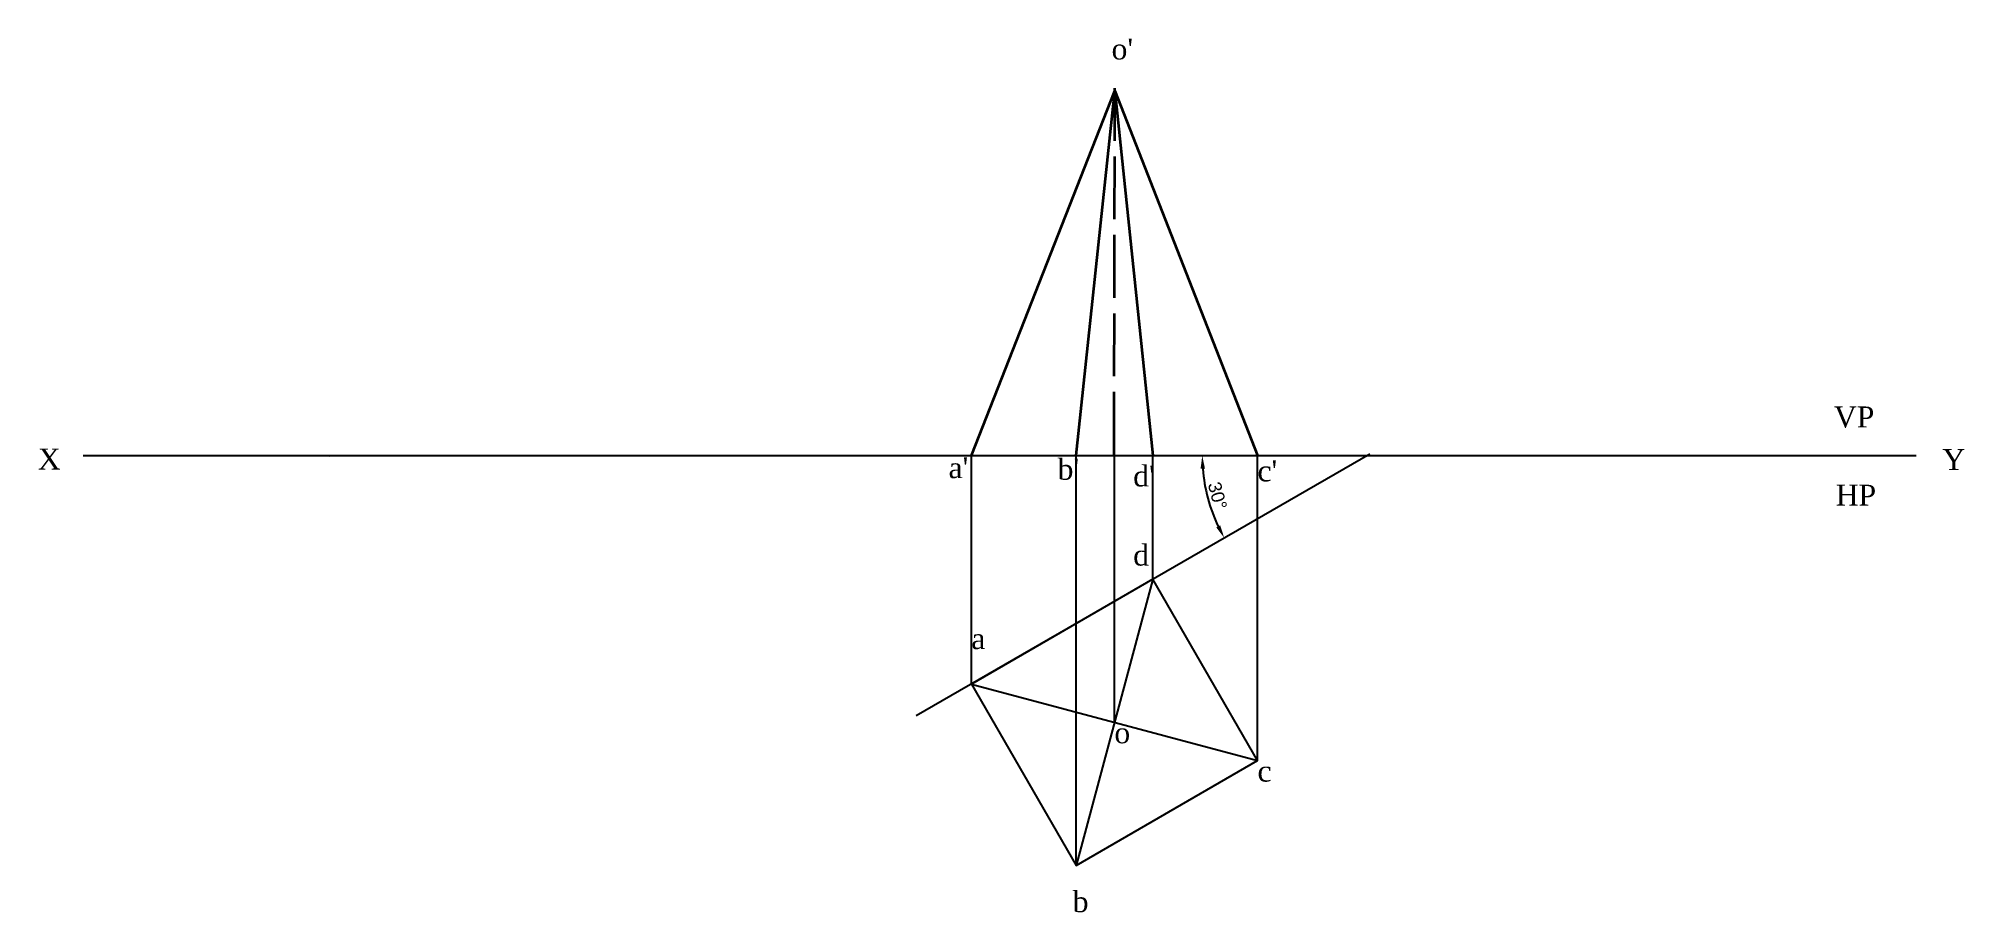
# Model space of a CAD drawing. Header units: millimetres. Extents: x 40 to 408, y 112 to 279.
import ezdxf

# ---------------------------------------------------------------- set-up
doc = ezdxf.new("R2010")
doc.units = ezdxf.units.MM
doc.linetypes.add('ACAD_ISO02W100', pattern=[15, 12, -3])
doc.styles.get("Standard").update_dxf_attribs({"font": 'arial.ttf'})
doc.dimstyles.new('ISO-25', dxfattribs={"dimtxt": 2.5, "dimasz": 2.5, "dimexe": 1.25, "dimexo": 0.625, "dimtad": 1, "dimtxsty": 'Standard', "dimcen": 2.5, "dimadec": 0, "dimazin": 0, "dimtfac": 1, "dimtmove": 0, "dimatfit": 3, "dimfxl": 1, "dimarcsym": 0})

# ---------------------------------------------------------------- blocks, each defined once
blk = doc.blocks.new('*D20')
at = {"color": 0, "lineweight": -2, "transparency": 16777216}
blk.add_arc((293.58, 199.16), 31.45, 184.5553, 205.4447, dxfattribs=at)
at = {"color": 0, "transparency": 16777216}
for points in [[(261.81, 196.65), (262.65, 196.68), (262.13, 199.16)], [(265.55, 185.84), (264.81, 185.45), (266.34, 183.44)]]:
    blk.add_solid(points, dxfattribs=at)
at = {"layer": 'Defpoints', "color": 0, "transparency": 16777216}
for p in [(48.44, 199.16), (294.11, 199.47), (398.44, 199.16), (262.61, 193.7), (207.51, 149.47)]:
    blk.add_point(p, dxfattribs=at)
at = {"color": 0, "transparency": 16777216, "insert": (265.04, 191.51), "char_height": 2.5, "attachment_point": 5, "rotation": 285}
blk.add_mtext('30°', dxfattribs=at)

msp = doc.modelspace()

# ---------------------------------------------------------------- linework, layer by layer
at = {"color": 219, "lineweight": 35, "true_color": 0x642165}
for p, q in [((218.033, 199.162), (245.43, 268.835)), ((238.033, 199.162), (245.43, 268.835)), ((245.43, 268.835), (272.674, 199.162)), ((245.43, 268.835), (252.674, 199.162))]:
    msp.add_line(p, q, dxfattribs=at)
at = {"color": 219, "linetype": 'ACAD_ISO02W100', "lineweight": 35, "true_color": 0x642165}
msp.add_line((245.314, 199.319), (245.43, 269.319), dxfattribs=at)
for p, q in [((48.443, 199.162), (398.443, 199.162)), ((95.422, 199.129), (135.422, 199.162)), ((294.113, 199.469), (207.511, 149.469)), ((218.033, 155.544), (218.033, 199.162)), ((218.033, 199.162), (272.645, 199.162)), ((238.033, 120.903), (238.033, 199.341)), ((245.354, 148.223), (245.354, 199.102)), ((252.674, 175.544), (252.674, 199.235)), ((272.674, 140.903), (272.674, 198.968)), ((252.674, 175.544), (238.033, 120.903)), ((218.033, 155.544), (272.674, 140.903))]:
    msp.add_line(p, q)
msp.add_lwpolyline([(218.033, 155.544), (238.033, 120.903), (272.674, 140.903), (252.674, 175.544)], close=True)

# ---------------------------------------------------------------- texts
at = {"char_height": 4, "attachment_point": 1}
for s, insert in [("{\\fTimes New Roman|b0|i0|c0|p18;o'}", (244.814, 278.833)), ('{\\fTimes New Roman|b0|i0|c0|p18;VP}', (382.76, 208.559)), ('{\\fTimes New Roman|b0|i0|c0|p18;X}', (39.766, 200.507)), ("{\\fTimes New Roman|b0|i0|c0|p18;a'}", (213.684, 198.86)), ("{\\fTimes New Roman|b0|i0|c0|p18;b'}", (234.511, 198.558)), ('{\\fTimes New Roman|b0|i0|c0|p18;Y}', (403.478, 200.414)), ("{\\fTimes New Roman|b0|i0|c0|p18;d'}", (248.941, 197.271)), ("{\\fTimes New Roman|b0|i0|c0|p18;c'}", (272.674, 198.243)), ('{\\fTimes New Roman|b0|i0|c0|p18;HP}', (383.1, 193.626)), ('{\\fTimes New Roman|b0|i0|c0|p18;d}', (248.941, 182.16)), ('{\\fTimes New Roman|b0|i0|c0|p18;a}', (218.033, 166.209)), ('{\\fTimes New Roman|b0|i0|c0|p18;o}', (245.354, 148.223)), ('{\\fTimes New Roman|b0|i0|c0|p18;c}', (272.674, 140.903)), ('{\\fTimes New Roman|b0|i0|c0|p18;b}', (237.393, 115.962))]:
    msp.add_mtext_dynamic_manual_height_columns(s, width=173.5411, gutter_width=12.5, heights=[0], dxfattribs=dict(at, insert=insert))

# ---------------------------------------------------------------- dimensions: what is measured, and where the dimension line sits
dim = msp.add_angular_dim_2l(base=(262.607, 193.7), line1=((294.113, 199.469), (207.511, 149.469)), line2=((48.443, 199.162), (398.443, 199.162)), dimstyle='ISO-25')
dim.commit()
dim.dimension.update_dxf_attribs({"geometry": '*D20', "text_midpoint": (265.039, 191.514)})

doc.saveas('drawing.dxf')
